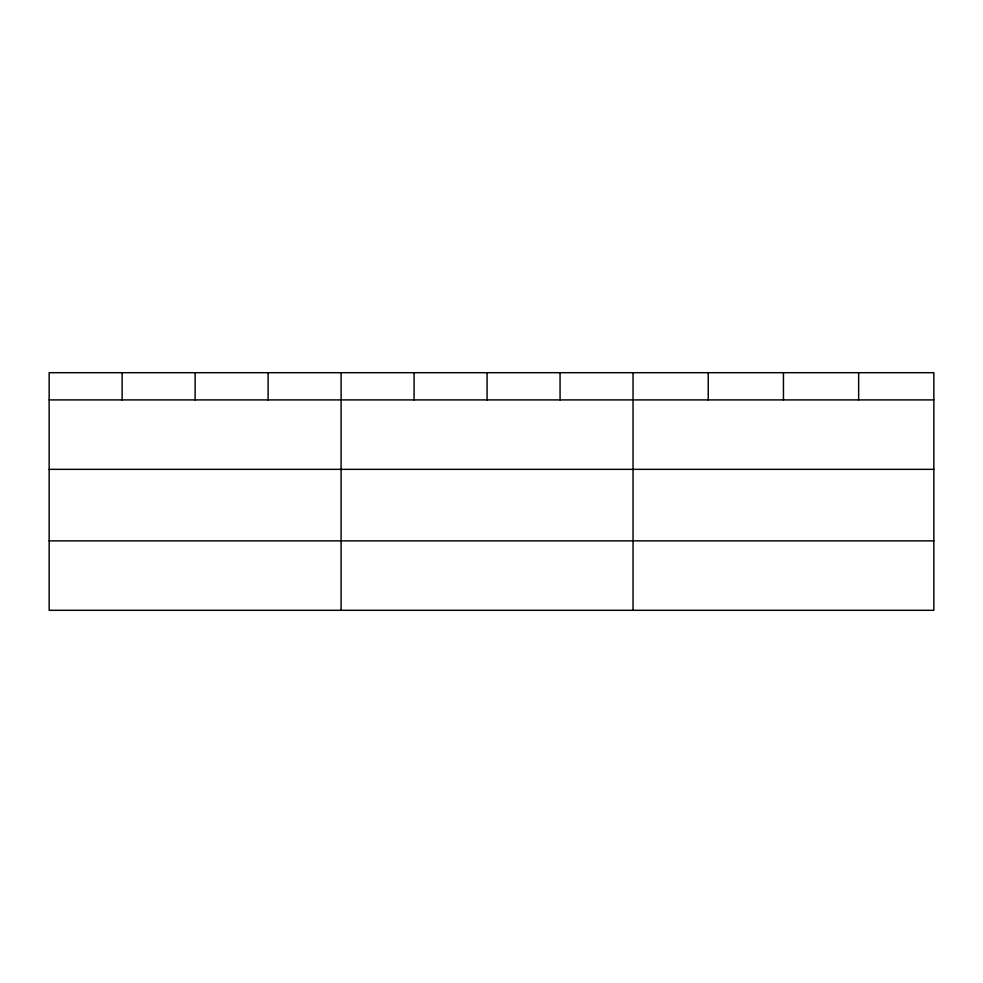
<?xml version="1.0" encoding="UTF-8"?>
<svg xmlns="http://www.w3.org/2000/svg" width="983" height="983" viewBox="0 0 983 983"><rect width="100%" height="100%" fill="white"/><g stroke="black" fill="none" stroke-linecap="round" stroke-linejoin="round"><path stroke-width="1.47" d="M933.85 469.346L933.85 372.692L49.15 372.692L49.15 610.308L933.85 610.308L933.85 469.346L49.15 469.346M49.15 399.909L933.85 399.909M49.15 540.871L933.85 540.871M858.65 372.692L858.65 399.909M783.451 372.692L783.451 399.909M708.251 372.692L708.251 399.909M633.052 372.692L633.052 610.308M560.064 372.692L560.064 399.909M487.076 372.692L487.076 399.909M414.089 372.692L414.089 399.909M341.101 372.692L341.101 610.308M268.113 372.692L268.113 399.909M195.126 372.692L195.126 399.909M122.138 372.692L122.138 399.909"/></g></svg>
